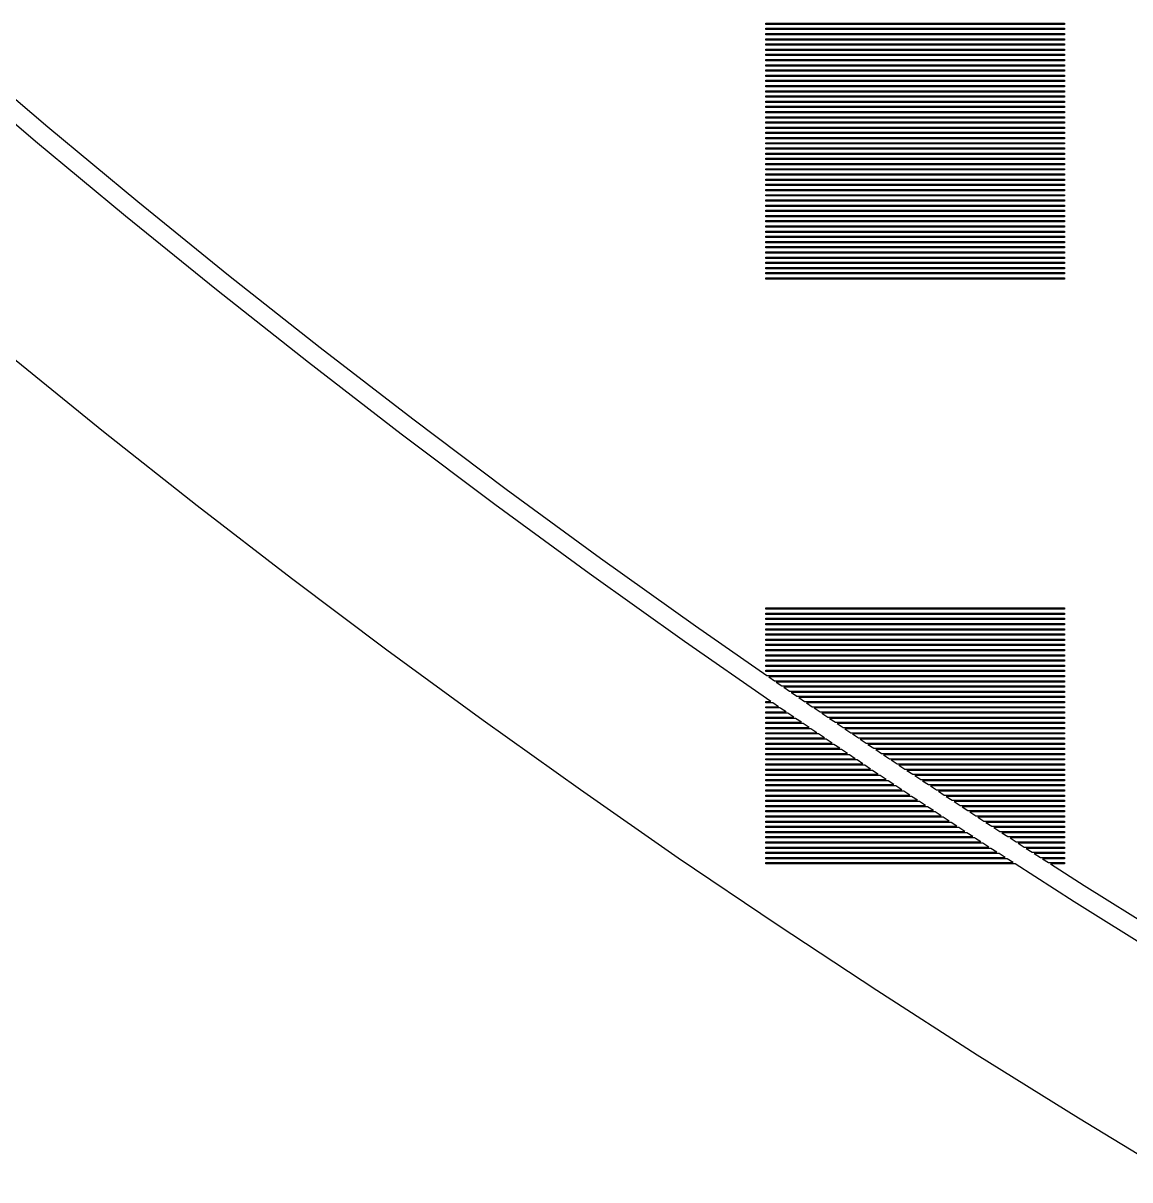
# Model space of a CAD drawing. Extents: x 40 to 187, y -3 to 150.
# Drawn here: x 62.01 to 70.71, y 8.01 to 17.11 of the extents above; entities that cross this region are included whole.
import ezdxf

# ---------------------------------------------------------------- set-up
doc = ezdxf.new("R2010")
doc.units = 0

msp = doc.modelspace()

# ---------------------------------------------------------------- linework, layer by layer
for p, q in [((67.8495, 17.103), (67.8495, 17.1132)), ((67.8495, 17.1132), (70.2015, 17.1132)), ((70.2015, 17.1132), (70.2015, 17.103)), ((70.2015, 17.103), (67.8495, 17.103)), ((67.8495, 17.0621), (67.8495, 17.0723)), ((67.8495, 17.0723), (70.2015, 17.0723)), ((70.2015, 17.0621), (67.8495, 17.0621)), ((67.8495, 17.0212), (67.8495, 17.0314)), ((67.8495, 17.0314), (70.2015, 17.0314)), ((70.2015, 17.0212), (67.8495, 17.0212)), ((70.2015, 17.0723), (70.2015, 17.0621)), ((70.2015, 17.0314), (70.2015, 17.0212)), ((67.8495, 16.9803), (67.8495, 16.9905)), ((67.8495, 16.9905), (70.2015, 16.9905)), ((70.2015, 16.9803), (67.8495, 16.9803)), ((67.8495, 16.9393), (67.8495, 16.9496)), ((67.8495, 16.9496), (70.2015, 16.9496)), ((70.2015, 16.9393), (67.8495, 16.9393)), ((70.2015, 16.9905), (70.2015, 16.9803)), ((70.2015, 16.9496), (70.2015, 16.9393)), ((61.5018, 16.8933), (62.2017, 16.297)), ((67.8495, 16.8985), (67.8495, 16.9087)), ((67.8495, 16.9087), (70.2015, 16.9087)), ((70.2015, 16.8985), (67.8495, 16.8985)), ((67.8495, 16.8575), (67.8495, 16.8678)), ((67.8495, 16.8678), (70.2015, 16.8678)), ((70.2015, 16.8575), (67.8495, 16.8575)), ((70.2015, 16.9087), (70.2015, 16.8985)), ((70.2015, 16.8678), (70.2015, 16.8575)), ((62.1051, 16.1823), (61.4039, 16.7798)), ((67.8495, 16.8166), (67.8495, 16.8269)), ((67.8495, 16.8269), (70.2015, 16.8269)), ((70.2015, 16.8166), (67.8495, 16.8166)), ((67.8495, 16.7757), (67.8495, 16.786)), ((67.8495, 16.786), (70.2015, 16.786)), ((70.2015, 16.7757), (67.8495, 16.7757)), ((70.2015, 16.8269), (70.2015, 16.8166)), ((70.2015, 16.786), (70.2015, 16.7757)), ((67.8495, 16.7348), (67.8495, 16.7451)), ((67.8495, 16.7451), (70.2015, 16.7451)), ((70.2015, 16.7348), (67.8495, 16.7348)), ((67.8495, 16.6939), (67.8495, 16.7041)), ((67.8495, 16.7041), (70.2015, 16.7041)), ((70.2015, 16.6939), (67.8495, 16.6939)), ((67.8495, 16.653), (67.8495, 16.6633)), ((67.8495, 16.6633), (70.2015, 16.6633)), ((70.2015, 16.7451), (70.2015, 16.7348)), ((70.2015, 16.7041), (70.2015, 16.6939)), ((70.2015, 16.6633), (70.2015, 16.653)), ((70.2015, 16.653), (67.8495, 16.653)), ((67.8495, 16.6121), (67.8495, 16.6223)), ((67.8495, 16.6223), (70.2015, 16.6223)), ((70.2015, 16.6121), (67.8495, 16.6121)), ((67.8495, 16.5712), (67.8495, 16.5815)), ((67.8495, 16.5815), (70.2015, 16.5815)), ((70.2015, 16.5712), (67.8495, 16.5712)), ((70.2015, 16.6223), (70.2015, 16.6121)), ((70.2015, 16.5815), (70.2015, 16.5712)), ((67.8495, 16.5303), (67.8495, 16.5405)), ((67.8495, 16.5405), (70.2015, 16.5405)), ((70.2015, 16.5303), (67.8495, 16.5303)), ((67.8495, 16.4894), (67.8495, 16.4996)), ((67.8495, 16.4996), (70.2015, 16.4996)), ((70.2015, 16.4894), (67.8495, 16.4894)), ((70.2015, 16.5405), (70.2015, 16.5303)), ((70.2015, 16.4996), (70.2015, 16.4894)), ((67.8495, 16.4485), (67.8495, 16.4587)), ((67.8495, 16.4587), (70.2015, 16.4587)), ((70.2015, 16.4485), (67.8495, 16.4485)), ((67.8495, 16.4076), (67.8495, 16.4178)), ((67.8495, 16.4178), (70.2015, 16.4178)), ((70.2015, 16.4076), (67.8495, 16.4076)), ((70.2015, 16.4587), (70.2015, 16.4485)), ((70.2015, 16.4178), (70.2015, 16.4076)), ((62.2017, 16.297), (62.9089, 15.7094)), ((67.8495, 16.3667), (67.8495, 16.3769)), ((67.8495, 16.3769), (70.2015, 16.3769)), ((70.2015, 16.3667), (67.8495, 16.3667)), ((67.8495, 16.3258), (67.8495, 16.336)), ((67.8495, 16.336), (70.2015, 16.336)), ((70.2015, 16.3258), (67.8495, 16.3258)), ((67.8495, 16.2849), (67.8495, 16.2951)), ((67.8495, 16.2951), (70.2015, 16.2951)), ((70.2015, 16.3769), (70.2015, 16.3667)), ((70.2015, 16.336), (70.2015, 16.3258)), ((70.2015, 16.2951), (70.2015, 16.2849)), ((70.2015, 16.2849), (67.8495, 16.2849)), ((67.8495, 16.244), (67.8495, 16.2542)), ((67.8495, 16.2542), (70.2015, 16.2542)), ((70.2015, 16.244), (67.8495, 16.244)), ((67.8495, 16.2031), (67.8495, 16.2133)), ((67.8495, 16.2133), (70.2015, 16.2133)), ((70.2015, 16.2031), (67.8495, 16.2031)), ((70.2015, 16.2542), (70.2015, 16.244)), ((70.2015, 16.2133), (70.2015, 16.2031)), ((62.8137, 15.5934), (62.1051, 16.1823)), ((67.8495, 16.1622), (67.8495, 16.1724)), ((67.8495, 16.1724), (70.2015, 16.1724)), ((70.2015, 16.1622), (67.8495, 16.1622)), ((67.8495, 16.1213), (67.8495, 16.1315)), ((67.8495, 16.1315), (70.2015, 16.1315)), ((70.2015, 16.1213), (67.8495, 16.1213)), ((70.2015, 16.1724), (70.2015, 16.1622)), ((70.2015, 16.1315), (70.2015, 16.1213)), ((67.8495, 16.0804), (67.8495, 16.0906)), ((67.8495, 16.0906), (70.2015, 16.0906)), ((70.2015, 16.0804), (67.8495, 16.0804)), ((67.8495, 16.0395), (67.8495, 16.0497)), ((67.8495, 16.0497), (70.2015, 16.0497)), ((70.2015, 16.0395), (67.8495, 16.0395)), ((70.2015, 16.0906), (70.2015, 16.0804)), ((70.2015, 16.0497), (70.2015, 16.0395)), ((67.8495, 15.9986), (67.8495, 16.0088)), ((67.8495, 16.0088), (70.2015, 16.0088)), ((70.2015, 15.9986), (67.8495, 15.9986)), ((67.8495, 15.9577), (67.8495, 15.9679)), ((67.8495, 15.9679), (70.2015, 15.9679)), ((70.2015, 15.9577), (67.8495, 15.9577)), ((70.2015, 16.0088), (70.2015, 15.9986)), ((70.2015, 15.9679), (70.2015, 15.9577)), ((67.8495, 15.9168), (67.8495, 15.927)), ((67.8495, 15.927), (70.2015, 15.927)), ((70.2015, 15.9168), (67.8495, 15.9168)), ((67.8495, 15.8759), (67.8495, 15.8861)), ((67.8495, 15.8861), (70.2015, 15.8861)), ((70.2015, 15.8759), (67.8495, 15.8759)), ((67.8495, 15.835), (67.8495, 15.8452)), ((67.8495, 15.8452), (70.2015, 15.8452)), ((70.2015, 15.927), (70.2015, 15.9168)), ((70.2015, 15.8861), (70.2015, 15.8759)), ((70.2015, 15.8452), (70.2015, 15.835)), ((70.2015, 15.835), (67.8495, 15.835)), ((67.8495, 15.7941), (67.8495, 15.8043)), ((67.8495, 15.8043), (70.2015, 15.8043)), ((70.2015, 15.7941), (67.8495, 15.7941)), ((67.8495, 15.7532), (67.8495, 15.7634)), ((67.8495, 15.7634), (70.2015, 15.7634)), ((70.2015, 15.7532), (67.8495, 15.7532)), ((70.2015, 15.8043), (70.2015, 15.7941)), ((70.2015, 15.7634), (70.2015, 15.7532)), ((62.9089, 15.7094), (63.6232, 15.1305)), ((67.8495, 15.7122), (67.8495, 15.7225)), ((67.8495, 15.7225), (70.2015, 15.7225)), ((70.2015, 15.7122), (67.8495, 15.7122)), ((67.8495, 15.6714), (67.8495, 15.6816)), ((67.8495, 15.6816), (70.2015, 15.6816)), ((70.2015, 15.6714), (67.8495, 15.6714)), ((70.2015, 15.7225), (70.2015, 15.7122)), ((70.2015, 15.6816), (70.2015, 15.6714)), ((63.5295, 15.0134), (62.8137, 15.5934)), ((67.8495, 15.6304), (67.8495, 15.6407)), ((67.8495, 15.6407), (70.2015, 15.6407)), ((70.2015, 15.6304), (67.8495, 15.6304)), ((67.8495, 15.5895), (67.8495, 15.5998)), ((67.8495, 15.5998), (70.2015, 15.5998)), ((70.2015, 15.5895), (67.8495, 15.5895)), ((70.2015, 15.6407), (70.2015, 15.6304)), ((70.2015, 15.5998), (70.2015, 15.5895)), ((67.8495, 15.5486), (67.8495, 15.5589)), ((67.8495, 15.5589), (70.2015, 15.5589)), ((70.2015, 15.5486), (67.8495, 15.5486)), ((67.8495, 15.5077), (67.8495, 15.5179)), ((67.8495, 15.5179), (70.2015, 15.5179)), ((70.2015, 15.5077), (67.8495, 15.5077)), ((67.8495, 15.4668), (67.8495, 15.4771)), ((67.8495, 15.4771), (70.2015, 15.4771)), ((70.2015, 15.5589), (70.2015, 15.5486)), ((70.2015, 15.5179), (70.2015, 15.5077)), ((70.2015, 15.4771), (70.2015, 15.4668)), ((70.2015, 15.4668), (67.8495, 15.4668)), ((67.8495, 15.4259), (67.8495, 15.4361)), ((67.8495, 15.4361), (70.2015, 15.4361)), ((70.2015, 15.4259), (67.8495, 15.4259)), ((67.8495, 15.385), (67.8495, 15.3952)), ((67.8495, 15.3952), (70.2015, 15.3952)), ((70.2015, 15.385), (67.8495, 15.385)), ((70.2015, 15.4361), (70.2015, 15.4259)), ((70.2015, 15.3952), (70.2015, 15.385)), ((67.8495, 15.3441), (67.8495, 15.3543)), ((67.8495, 15.3543), (70.2015, 15.3543)), ((70.2015, 15.3441), (67.8495, 15.3441)), ((67.8495, 15.3032), (67.8495, 15.3134)), ((67.8495, 15.3134), (70.2015, 15.3134)), ((70.2015, 15.3032), (67.8495, 15.3032)), ((70.2015, 15.3543), (70.2015, 15.3441)), ((70.2015, 15.3134), (70.2015, 15.3032)), ((67.8495, 15.2623), (67.8495, 15.2725)), ((67.8495, 15.2725), (70.2015, 15.2725)), ((70.2015, 15.2623), (67.8495, 15.2623)), ((67.8495, 15.2214), (67.8495, 15.2316)), ((67.8495, 15.2316), (70.2015, 15.2316)), ((70.2015, 15.2214), (67.8495, 15.2214)), ((70.2015, 15.2725), (70.2015, 15.2623)), ((70.2015, 15.2316), (70.2015, 15.2214)), ((63.6232, 15.1305), (64.3446, 14.5603)), ((67.8495, 15.1805), (67.8495, 15.1907)), ((67.8495, 15.1907), (70.2015, 15.1907)), ((70.2015, 15.1805), (67.8495, 15.1805)), ((67.8495, 15.1396), (67.8495, 15.1498)), ((67.8495, 15.1498), (70.2015, 15.1498)), ((70.2015, 15.1396), (67.8495, 15.1396)), ((70.2015, 15.1907), (70.2015, 15.1805)), ((70.2015, 15.1498), (70.2015, 15.1396)), ((67.8495, 15.0987), (67.8495, 15.1089)), ((67.8495, 15.1089), (70.2015, 15.1089)), ((70.2015, 15.0987), (67.8495, 15.0987)), ((70.2015, 15.1089), (70.2015, 15.0987)), ((64.2523, 14.4421), (63.5295, 15.0134)), ((61.9097, 14.4919), (62.6391, 13.9008)), ((64.3446, 14.5603), (65.0729, 13.9991)), ((64.9821, 13.8797), (64.2523, 14.4421)), ((65.0729, 13.9991), (65.808, 13.4469)), ((62.6391, 13.9008), (63.3756, 13.3187)), ((65.7187, 13.3264), (64.9821, 13.8797)), ((65.808, 13.4469), (66.5499, 12.9037)), ((63.3756, 13.3187), (64.1192, 12.7457)), ((66.462, 12.7821), (65.7187, 13.3264)), ((66.5499, 12.9037), (67.2984, 12.3697)), ((64.1192, 12.7457), (64.8698, 12.1818)), ((67.212, 12.247), (66.462, 12.7821)), ((67.8495, 12.5013), (67.8495, 12.5115)), ((67.8495, 12.5115), (70.2015, 12.5115)), ((70.2015, 12.5013), (67.8495, 12.5013)), ((67.8495, 12.4604), (67.8495, 12.4706)), ((67.8495, 12.4706), (70.2015, 12.4706)), ((70.2015, 12.5115), (70.2015, 12.5013)), ((70.2015, 12.4706), (70.2015, 12.4604)), ((70.2015, 12.4604), (67.8495, 12.4604)), ((67.8495, 12.4195), (67.8495, 12.4297)), ((67.8495, 12.4297), (70.2015, 12.4297)), ((70.2015, 12.4195), (67.8495, 12.4195)), ((67.8495, 12.3786), (67.8495, 12.3888)), ((67.8495, 12.3888), (70.2015, 12.3888)), ((70.2015, 12.4297), (70.2015, 12.4195)), ((70.2015, 12.3888), (70.2015, 12.3786)), ((67.2984, 12.3697), (67.8593, 11.9798)), ((70.2015, 12.3786), (67.8495, 12.3786)), ((67.8495, 12.3376), (67.8495, 12.3479)), ((67.8495, 12.3479), (70.2015, 12.3479)), ((70.2015, 12.3376), (67.8495, 12.3376)), ((67.8495, 12.2968), (67.8495, 12.307)), ((67.8495, 12.307), (70.2015, 12.307)), ((70.2015, 12.2968), (67.8495, 12.2968)), ((70.2015, 12.3479), (70.2015, 12.3376)), ((70.2015, 12.307), (70.2015, 12.2968)), ((67.8907, 11.7752), (67.212, 12.247)), ((67.8495, 12.2558), (67.8495, 12.2661)), ((67.8495, 12.2661), (70.2015, 12.2661)), ((70.2015, 12.2558), (67.8495, 12.2558)), ((67.8495, 12.2149), (67.8495, 12.2252)), ((67.8495, 12.2252), (70.2015, 12.2252)), ((70.2015, 12.2149), (67.8495, 12.2149)), ((70.2015, 12.2661), (70.2015, 12.2558)), ((70.2015, 12.2252), (70.2015, 12.2149)), ((64.8698, 12.1818), (65.6273, 11.6272)), ((67.8495, 12.174), (67.8495, 12.1843)), ((67.8495, 12.1843), (70.2015, 12.1843)), ((70.2015, 12.174), (67.8495, 12.174)), ((67.8495, 12.1331), (67.8495, 12.1434)), ((67.8495, 12.1434), (70.2015, 12.1434)), ((70.2015, 12.1331), (67.8495, 12.1331)), ((70.2015, 12.1843), (70.2015, 12.174)), ((70.2015, 12.1434), (70.2015, 12.1331)), ((67.8495, 12.0922), (67.8495, 12.1024)), ((67.8495, 12.1024), (70.2015, 12.1024)), ((70.2015, 12.0922), (67.8495, 12.0922)), ((67.8495, 12.0513), (67.8495, 12.0616)), ((67.8495, 12.0616), (70.2015, 12.0616)), ((70.2015, 12.0513), (67.8495, 12.0513)), ((67.8495, 12.0104), (67.8495, 12.0206)), ((67.8495, 12.0206), (70.2015, 12.0206)), ((70.2015, 12.1024), (70.2015, 12.0922)), ((70.2015, 12.0616), (70.2015, 12.0513)), ((70.2015, 12.0206), (70.2015, 12.0104)), ((70.2015, 12.0104), (67.8495, 12.0104)), ((67.8593, 11.9798), (70.2015, 11.9798)), ((70.2015, 11.9695), (67.874, 11.9695)), ((67.874, 11.9695), (67.9182, 11.9388)), ((67.9182, 11.9388), (70.2015, 11.9388)), ((70.2015, 11.9286), (67.9328, 11.9286)), ((67.9328, 11.9286), (67.977, 11.8979)), ((70.2015, 11.9798), (70.2015, 11.9695)), ((70.2015, 11.9388), (70.2015, 11.9286)), ((67.977, 11.8979), (70.2015, 11.8979)), ((70.2015, 11.8877), (67.9917, 11.8877)), ((67.9917, 11.8877), (68.0358, 11.857)), ((68.0358, 11.857), (70.2015, 11.857)), ((70.2015, 11.8468), (68.0505, 11.8468)), ((68.0505, 11.8468), (68.0533, 11.8448)), ((68.0533, 11.8448), (68.0958, 11.8161)), ((70.2015, 11.8979), (70.2015, 11.8877)), ((70.2015, 11.857), (70.2015, 11.8468)), ((67.8495, 11.765), (67.8495, 11.7752)), ((67.8495, 11.7752), (67.8907, 11.7752)), ((67.9054, 11.765), (67.8495, 11.765)), ((67.9496, 11.7343), (67.9054, 11.765)), ((68.0958, 11.8161), (70.2015, 11.8161)), ((70.2015, 11.8059), (68.1109, 11.8059)), ((68.1109, 11.8059), (68.1562, 11.7752)), ((68.1562, 11.7752), (70.2015, 11.7752)), ((70.2015, 11.765), (68.1713, 11.765)), ((68.1713, 11.765), (68.2166, 11.7343)), ((70.2015, 11.8161), (70.2015, 11.8059)), ((70.2015, 11.7752), (70.2015, 11.765)), ((67.8495, 11.7241), (67.8495, 11.7343)), ((67.8495, 11.7343), (67.9496, 11.7343)), ((67.9643, 11.7241), (67.8495, 11.7241)), ((67.8495, 11.6832), (67.8495, 11.6934)), ((67.8495, 11.6934), (68.0095, 11.6934)), ((68.0246, 11.6832), (67.8495, 11.6832)), ((67.8495, 11.6423), (67.8495, 11.6525)), ((67.8495, 11.6525), (68.0699, 11.6525)), ((67.9685, 11.7212), (67.9643, 11.7241)), ((68.0095, 11.6934), (67.9685, 11.7212)), ((68.0699, 11.6525), (68.0246, 11.6832)), ((68.2166, 11.7343), (70.2015, 11.7343)), ((70.2015, 11.7241), (68.2317, 11.7241)), ((68.2317, 11.7241), (68.277, 11.6934)), ((68.277, 11.6934), (70.2015, 11.6934)), ((70.2015, 11.6832), (68.2921, 11.6832)), ((68.2921, 11.6832), (68.3374, 11.6525)), ((68.3374, 11.6525), (70.2015, 11.6525)), ((70.2015, 11.7343), (70.2015, 11.7241)), ((70.2015, 11.6934), (70.2015, 11.6832)), ((70.2015, 11.6525), (70.2015, 11.6423)), ((65.6273, 11.6272), (66.3915, 11.082)), ((68.085, 11.6423), (67.8495, 11.6423)), ((67.8495, 11.6014), (67.8495, 11.6116)), ((67.8495, 11.6116), (68.1303, 11.6116)), ((68.1454, 11.6014), (67.8495, 11.6014)), ((67.8495, 11.5605), (67.8495, 11.5707)), ((67.8495, 11.5707), (68.1907, 11.5707)), ((68.2058, 11.5605), (67.8495, 11.5605)), ((68.1303, 11.6116), (68.085, 11.6423)), ((68.1907, 11.5707), (68.1454, 11.6014)), ((68.2511, 11.5298), (68.2058, 11.5605)), ((70.2015, 11.6423), (68.3525, 11.6423)), ((68.3525, 11.6423), (68.3978, 11.6116)), ((68.3978, 11.6116), (70.2015, 11.6116)), ((70.2015, 11.6014), (68.4129, 11.6014)), ((68.4129, 11.6014), (68.4583, 11.5707)), ((68.4583, 11.5707), (70.2015, 11.5707)), ((70.2015, 11.5605), (68.4733, 11.5605)), ((68.4733, 11.5605), (68.5186, 11.5298)), ((70.2015, 11.6116), (70.2015, 11.6014)), ((70.2015, 11.5707), (70.2015, 11.5605)), ((67.8495, 11.5196), (67.8495, 11.5298)), ((67.8495, 11.5298), (68.2511, 11.5298)), ((68.2662, 11.5196), (67.8495, 11.5196)), ((67.8495, 11.4787), (67.8495, 11.4889)), ((67.8495, 11.4889), (68.3115, 11.4889)), ((68.3266, 11.4787), (67.8495, 11.4787)), ((68.3115, 11.4889), (68.2662, 11.5196)), ((68.3719, 11.448), (68.3266, 11.4787)), ((68.5186, 11.5298), (70.2015, 11.5298)), ((70.2015, 11.5196), (68.5337, 11.5196)), ((68.5337, 11.5196), (68.579, 11.4889)), ((68.579, 11.4889), (70.2015, 11.4889)), ((70.2015, 11.4787), (68.5941, 11.4787)), ((68.5941, 11.4787), (68.6394, 11.448)), ((70.2015, 11.5298), (70.2015, 11.5196)), ((70.2015, 11.4889), (70.2015, 11.4787)), ((67.8495, 11.4378), (67.8495, 11.448)), ((67.8495, 11.448), (68.3719, 11.448)), ((68.387, 11.4378), (67.8495, 11.4378)), ((67.8495, 11.3969), (67.8495, 11.4071)), ((67.8495, 11.4071), (68.4323, 11.4071)), ((68.4474, 11.3969), (67.8495, 11.3969)), ((68.4323, 11.4071), (68.387, 11.4378)), ((68.4927, 11.3662), (68.4474, 11.3969)), ((68.6394, 11.448), (70.2015, 11.448)), ((70.2015, 11.4378), (68.6545, 11.4378)), ((68.6545, 11.4378), (68.6999, 11.4071)), ((68.6999, 11.4071), (70.2015, 11.4071)), ((70.2015, 11.3969), (68.715, 11.3969)), ((68.715, 11.3969), (68.7603, 11.3662)), ((70.2015, 11.448), (70.2015, 11.4378)), ((70.2015, 11.4071), (70.2015, 11.3969)), ((67.8495, 11.356), (67.8495, 11.3662)), ((67.8495, 11.3662), (68.4927, 11.3662)), ((68.5078, 11.356), (67.8495, 11.356)), ((67.8495, 11.3151), (67.8495, 11.3253)), ((67.8495, 11.3253), (68.5531, 11.3253)), ((68.5683, 11.3151), (67.8495, 11.3151)), ((68.5531, 11.3253), (68.5078, 11.356)), ((68.6136, 11.2844), (68.5683, 11.3151)), ((68.7603, 11.3662), (70.2015, 11.3662)), ((70.2015, 11.356), (68.7754, 11.356)), ((68.7754, 11.356), (68.8147, 11.3293)), ((68.8147, 11.3293), (68.8208, 11.3253)), ((68.8208, 11.3253), (70.2015, 11.3253)), ((70.2015, 11.3151), (68.8364, 11.3151)), ((68.8364, 11.3151), (68.8829, 11.2844)), ((70.2015, 11.3662), (70.2015, 11.356)), ((70.2015, 11.3253), (70.2015, 11.3151)), ((67.8495, 11.2742), (67.8495, 11.2844)), ((67.8495, 11.2844), (68.6136, 11.2844)), ((68.6286, 11.2742), (67.8495, 11.2742)), ((67.8495, 11.2333), (67.8495, 11.2435)), ((67.8495, 11.2435), (68.674, 11.2435)), ((68.6891, 11.2333), (67.8495, 11.2333)), ((67.8495, 11.1924), (67.8495, 11.2026)), ((67.8495, 11.2026), (68.7345, 11.2026)), ((68.674, 11.2435), (68.6286, 11.2742)), ((68.7314, 11.2046), (68.6891, 11.2333)), ((68.7345, 11.2026), (68.7314, 11.2046)), ((68.8829, 11.2844), (70.2015, 11.2844)), ((70.2015, 11.2742), (68.8984, 11.2742)), ((68.8984, 11.2742), (68.9449, 11.2435)), ((68.9449, 11.2435), (70.2015, 11.2435)), ((70.2015, 11.2333), (68.9604, 11.2333)), ((68.9604, 11.2333), (69.007, 11.2026)), ((69.007, 11.2026), (70.2015, 11.2026)), ((70.2015, 11.2844), (70.2015, 11.2742)), ((70.2015, 11.2435), (70.2015, 11.2333)), ((70.2015, 11.2026), (70.2015, 11.1924)), ((68.75, 11.1924), (67.8495, 11.1924)), ((67.8495, 11.1515), (67.8495, 11.1617)), ((67.8495, 11.1617), (68.7965, 11.1617)), ((68.812, 11.1515), (67.8495, 11.1515)), ((67.8495, 11.1105), (67.8495, 11.1208)), ((67.8495, 11.1208), (68.8585, 11.1208)), ((68.874, 11.1105), (67.8495, 11.1105)), ((68.7965, 11.1617), (68.75, 11.1924)), ((68.8585, 11.1208), (68.812, 11.1515)), ((68.9206, 11.0799), (68.874, 11.1105)), ((70.2015, 11.1924), (69.0225, 11.1924)), ((69.0225, 11.1924), (69.069, 11.1617)), ((69.069, 11.1617), (70.2015, 11.1617)), ((70.2015, 11.1515), (69.0845, 11.1515)), ((69.0845, 11.1515), (69.131, 11.1208)), ((69.131, 11.1208), (70.2015, 11.1208)), ((70.2015, 11.1105), (69.1465, 11.1105)), ((69.1465, 11.1105), (69.1931, 11.0799)), ((70.2015, 11.1617), (70.2015, 11.1515)), ((70.2015, 11.1208), (70.2015, 11.1105)), ((66.3915, 11.082), (67.1623, 10.5461)), ((67.8495, 11.0697), (67.8495, 11.0799)), ((67.8495, 11.0799), (68.9206, 11.0799)), ((68.9361, 11.0697), (67.8495, 11.0697)), ((67.8495, 11.0287), (67.8495, 11.039)), ((67.8495, 11.039), (68.9826, 11.039)), ((68.9981, 11.0287), (67.8495, 11.0287)), ((68.9826, 11.039), (68.9361, 11.0697)), ((69.0446, 10.9981), (68.9981, 11.0287)), ((69.1931, 11.0799), (70.2015, 11.0799)), ((70.2015, 11.0697), (69.2086, 11.0697)), ((69.2086, 11.0697), (69.2551, 11.039)), ((69.2551, 11.039), (70.2015, 11.039)), ((70.2015, 11.0287), (69.2706, 11.0287)), ((69.2706, 11.0287), (69.3171, 10.9981)), ((70.2015, 11.0799), (70.2015, 11.0697)), ((70.2015, 11.039), (70.2015, 11.0287)), ((67.8495, 10.9878), (67.8495, 10.9981)), ((67.8495, 10.9981), (69.0446, 10.9981)), ((69.0602, 10.9878), (67.8495, 10.9878)), ((67.8495, 10.9469), (67.8495, 10.9572)), ((67.8495, 10.9572), (69.1067, 10.9572)), ((69.1222, 10.9469), (67.8495, 10.9469)), ((69.1067, 10.9572), (69.0602, 10.9878)), ((69.1687, 10.9162), (69.1222, 10.9469)), ((69.3171, 10.9981), (70.2015, 10.9981)), ((70.2015, 10.9878), (69.3326, 10.9878)), ((69.3326, 10.9878), (69.3792, 10.9572)), ((69.3792, 10.9572), (70.2015, 10.9572)), ((70.2015, 10.9469), (69.3947, 10.9469)), ((69.3947, 10.9469), (69.4412, 10.9162)), ((70.2015, 10.9981), (70.2015, 10.9878)), ((70.2015, 10.9572), (70.2015, 10.9469)), ((67.8495, 10.906), (67.8495, 10.9162)), ((67.8495, 10.9162), (69.1687, 10.9162)), ((69.1842, 10.906), (67.8495, 10.906)), ((67.8495, 10.8651), (67.8495, 10.8754)), ((67.8495, 10.8754), (69.2308, 10.8754)), ((69.2463, 10.8651), (67.8495, 10.8651)), ((67.8495, 10.8242), (67.8495, 10.8344)), ((67.8495, 10.8344), (69.2928, 10.8344)), ((69.2308, 10.8754), (69.1842, 10.906)), ((69.2928, 10.8344), (69.2463, 10.8651)), ((69.4412, 10.9162), (70.2015, 10.9162)), ((70.2015, 10.906), (69.4567, 10.906)), ((69.4567, 10.906), (69.5033, 10.8754)), ((69.5033, 10.8754), (70.2015, 10.8754)), ((70.2015, 10.8651), (69.5188, 10.8651)), ((69.5188, 10.8651), (69.5653, 10.8344)), ((69.5653, 10.8344), (70.2015, 10.8344)), ((70.2015, 10.9162), (70.2015, 10.906)), ((70.2015, 10.8754), (70.2015, 10.8651)), ((70.2015, 10.8344), (70.2015, 10.8242)), ((69.3083, 10.8242), (67.8495, 10.8242)), ((67.8495, 10.7833), (67.8495, 10.7935)), ((67.8495, 10.7935), (69.3548, 10.7935)), ((69.3703, 10.7833), (67.8495, 10.7833)), ((67.8495, 10.7424), (67.8495, 10.7526)), ((67.8495, 10.7526), (69.4169, 10.7526)), ((69.4324, 10.7424), (67.8495, 10.7424)), ((69.3548, 10.7935), (69.3083, 10.8242)), ((69.4169, 10.7526), (69.3703, 10.7833)), ((69.4789, 10.7117), (69.4324, 10.7424)), ((70.2015, 10.8242), (69.5808, 10.8242)), ((69.5808, 10.8242), (69.5823, 10.8232)), ((69.5823, 10.8232), (69.6285, 10.7935)), ((69.6285, 10.7935), (70.2015, 10.7935)), ((70.2015, 10.7833), (69.6445, 10.7833)), ((69.6445, 10.7833), (69.6923, 10.7526)), ((69.6923, 10.7526), (70.2015, 10.7526)), ((70.2015, 10.7424), (69.7082, 10.7424)), ((69.7082, 10.7424), (69.756, 10.7117)), ((70.2015, 10.7935), (70.2015, 10.7833)), ((70.2015, 10.7526), (70.2015, 10.7424)), ((67.8495, 10.7015), (67.8495, 10.7117)), ((67.8495, 10.7117), (69.4789, 10.7117)), ((69.4944, 10.7015), (67.8495, 10.7015)), ((67.8495, 10.6606), (67.8495, 10.6708)), ((67.8495, 10.6708), (69.542, 10.6708)), ((69.558, 10.6606), (67.8495, 10.6606)), ((69.5005, 10.6975), (69.4944, 10.7015)), ((69.542, 10.6708), (69.5005, 10.6975)), ((69.6058, 10.6299), (69.558, 10.6606)), ((69.756, 10.7117), (70.2015, 10.7117)), ((70.2015, 10.7015), (69.7719, 10.7015)), ((69.7719, 10.7015), (69.8197, 10.6708)), ((69.8197, 10.6708), (70.2015, 10.6708)), ((70.2015, 10.6606), (69.8357, 10.6606)), ((69.8357, 10.6606), (69.8835, 10.6299)), ((70.2015, 10.7117), (70.2015, 10.7015)), ((70.2015, 10.6708), (70.2015, 10.6606)), ((67.8495, 10.6197), (67.8495, 10.6299)), ((67.8495, 10.6299), (69.6058, 10.6299)), ((69.6217, 10.6197), (67.8495, 10.6197)), ((67.8495, 10.5788), (67.8495, 10.589)), ((67.8495, 10.589), (69.6695, 10.589)), ((69.6854, 10.5788), (67.8495, 10.5788)), ((69.6695, 10.589), (69.6217, 10.6197)), ((69.7332, 10.5481), (69.6854, 10.5788)), ((69.8835, 10.6299), (70.2015, 10.6299)), ((70.2015, 10.6197), (69.8994, 10.6197)), ((69.8994, 10.6197), (69.9472, 10.589)), ((69.9472, 10.589), (70.2015, 10.589)), ((70.2015, 10.5788), (69.9631, 10.5788)), ((69.9631, 10.5788), (70.0109, 10.5481)), ((70.2015, 10.6299), (70.2015, 10.6197)), ((70.2015, 10.589), (70.2015, 10.5788)), ((67.1623, 10.5461), (67.9397, 10.0198)), ((67.8495, 10.5379), (67.8495, 10.5481)), ((67.8495, 10.5481), (69.7332, 10.5481)), ((69.7492, 10.5379), (67.8495, 10.5379)), ((67.8495, 10.497), (67.8495, 10.5072)), ((67.8495, 10.5072), (69.797, 10.5072)), ((69.8129, 10.497), (67.8495, 10.497)), ((69.797, 10.5072), (69.7492, 10.5379)), ((70.2758, 10.1998), (69.8129, 10.497)), ((70.0109, 10.5481), (70.2015, 10.5481)), ((70.2015, 10.5379), (70.0269, 10.5379)), ((70.0269, 10.5379), (70.0746, 10.5072)), ((70.0746, 10.5072), (70.2015, 10.5072)), ((70.2015, 10.497), (70.0906, 10.497)), ((70.0906, 10.497), (70.3561, 10.3266)), ((70.2015, 10.5481), (70.2015, 10.5379)), ((70.2015, 10.5072), (70.2015, 10.497)), ((70.3561, 10.3266), (71.1359, 9.8394)), ((71.0572, 9.7117), (70.2758, 10.1998)), ((67.9397, 10.0198), (68.7234, 9.503)), ((68.7234, 9.503), (69.5135, 8.9959)), ((69.5135, 8.9959), (70.3097, 8.4985)), ((70.3097, 8.4985), (71.1119, 8.011))]:
    msp.add_line(p, q)

doc.saveas('drawing.dxf')
